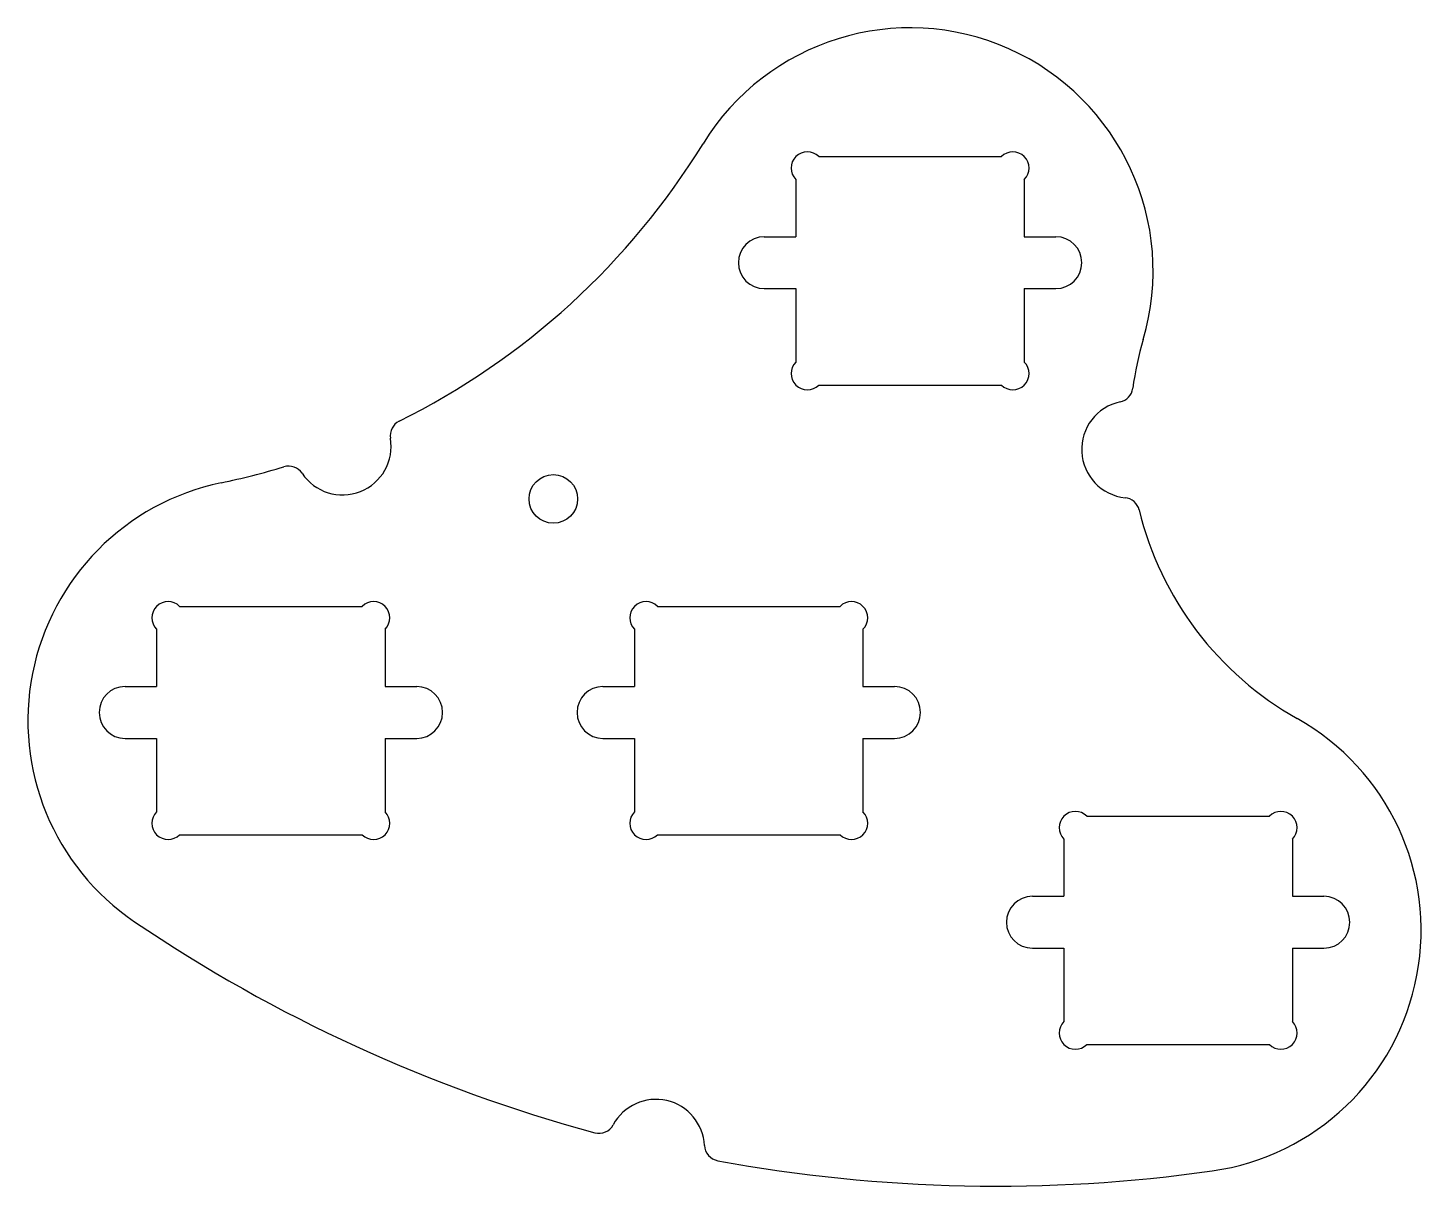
# Model space of a CAD drawing. Header units: millimetres. Extents: x 38 to 124, y 60.7 to 132.2.
import ezdxf

# ---------------------------------------------------------------- set-up
doc = ezdxf.new("R2010")
doc.units = ezdxf.units.MM

msp = doc.modelspace()

# ---------------------------------------------------------------- linework, layer by layer
at = {"color": 7, "linetype": 'Continuous', "lineweight": 25}
for p, q in [((86.82, 124.289), (98.091, 124.289)), ((85.405, 122.874), (85.405, 119.339)), ((99.505, 122.874), (99.505, 119.339)), ((83.455, 119.339), (85.405, 119.339)), ((99.505, 119.339), (101.455, 119.339)), ((83.455, 116.139), (85.405, 116.139)), ((85.405, 116.139), (85.405, 111.603)), ((99.505, 116.139), (99.505, 111.603)), ((99.505, 116.139), (101.455, 116.139)), ((86.82, 110.189), (98.091, 110.189)), ((47.361, 96.521), (58.632, 96.521)), ((76.861, 96.521), (88.132, 96.521)), ((45.947, 95.106), (45.947, 91.571)), ((60.047, 95.106), (60.047, 91.571)), ((75.447, 95.106), (75.447, 91.571)), ((89.547, 95.106), (89.547, 91.571)), ((43.997, 91.571), (45.947, 91.571)), ((60.047, 91.571), (61.997, 91.571)), ((73.497, 91.571), (75.447, 91.571)), ((89.547, 91.571), (91.497, 91.571)), ((43.997, 88.371), (45.947, 88.371)), ((45.947, 88.371), (45.947, 83.835)), ((60.047, 88.371), (60.047, 83.835)), ((60.047, 88.371), (61.997, 88.371)), ((73.497, 88.371), (75.447, 88.371)), ((75.447, 88.371), (75.447, 83.835)), ((89.547, 88.371), (89.547, 83.835)), ((89.547, 88.371), (91.497, 88.371)), ((103.366, 83.57), (114.638, 83.57)), ((47.361, 82.421), (58.632, 82.421)), ((76.861, 82.421), (88.132, 82.421)), ((101.952, 82.156), (101.952, 78.62)), ((116.052, 82.156), (116.052, 78.62)), ((100.002, 78.62), (101.952, 78.62)), ((116.052, 78.62), (118.002, 78.62)), ((100.002, 75.42), (101.952, 75.42)), ((101.952, 75.42), (101.952, 70.884)), ((116.052, 75.42), (116.052, 70.884)), ((116.052, 75.42), (118.002, 75.42)), ((103.366, 69.47), (114.638, 69.47))]:
    msp.add_line(p, q, dxfattribs=at)
msp.add_circle((70.435, 103.157), 1.5, dxfattribs=at)
for centre, radius, start, end in [((92.455, 117.239), 15, 343.58907, 148.44999), ((40.511, 149.133), 45.955, 296.3684, 328.44999), ((86.113, 123.582), 1, 45, 225), ((98.798, 123.582), 1, 315, 135), ((83.455, 117.739), 1.6, 90, 270), ((101.455, 117.739), 1.6, 270, 90), ((126.3, 107.271), 20.282, 163.58907, 172.29163), ((86.113, 110.896), 1, 135, 315), ((98.798, 110.896), 1, 225, 45), ((105.21, 110.125), 1, 282.05293, 352.29163), ((106.046, 106.213), 3, 102.05293, 263.92306), ((61.365, 107.063), 1, 116.3684, 189.51451), ((57.42, 106.402), 3, 213.66535, 9.51451), ((40.511, 149.133), 45.955, 281.82001, 286.81147), ((54.091, 104.185), 1, 33.66535, 106.81147), ((52.997, 89.471), 15, 101.82001, 235.87606), ((105.622, 102.236), 1, 13.68436, 83.92306), ((126.3, 107.271), 20.282, 193.68436, 240.64093), ((46.654, 95.813), 1, 45, 225), ((59.339, 95.813), 1, 315, 135), ((76.154, 95.813), 1, 45, 225), ((88.839, 95.813), 1, 315, 135), ((43.997, 89.971), 1.6, 90, 270), ((61.997, 89.971), 1.6, 270, 90), ((73.497, 89.971), 1.6, 90, 270), ((91.497, 89.971), 1.6, 270, 90), ((109.002, 76.52), 15, 278.08394, 60.64093), ((46.654, 83.128), 1, 135, 315), ((59.339, 83.128), 1, 225, 45), ((76.154, 83.128), 1, 135, 315), ((88.839, 83.128), 1, 225, 45), ((102.659, 82.863), 1, 45, 225), ((115.345, 82.863), 1, 315, 135), ((100.002, 77.02), 1.6, 90, 270), ((118.002, 77.02), 1.6, 270, 90), ((97.777, 155.551), 94.824, 235.87606, 254.84587), ((102.659, 70.177), 1, 135, 315), ((115.345, 70.177), 1, 225, 45), ((76.767, 63.085), 3, 2.82415, 151.57373), ((73.25, 64.99), 1, 254.84587, 331.57373), ((80.762, 63.282), 1, 182.82415, 259.55202), ((97.777, 155.551), 94.824, 259.55202, 278.08394)]:
    msp.add_arc(centre, radius, start, end, dxfattribs=at)

doc.saveas('drawing.dxf')
